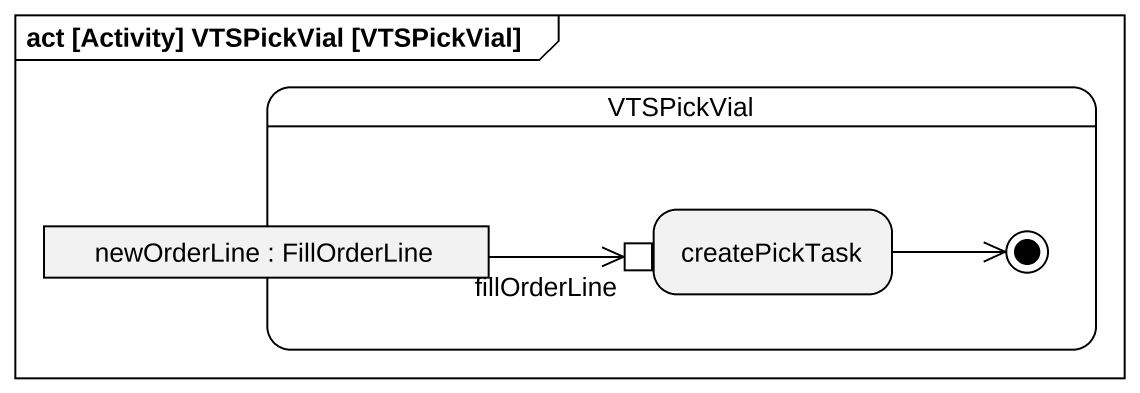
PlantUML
@startuml
mainframe act [Activity] VTSPickVial [VTSPickVial]
hide empty description
state VTSPickVial {
  state "newOrderLine : FillOrderLine" as newOrderLine <<object>>
  state createPickTask {
    state fillOrderLine <<inputPin>>
  }
  createPickTask -right-> [*]
}
newOrderLine -right-> fillOrderLine
@enduml
